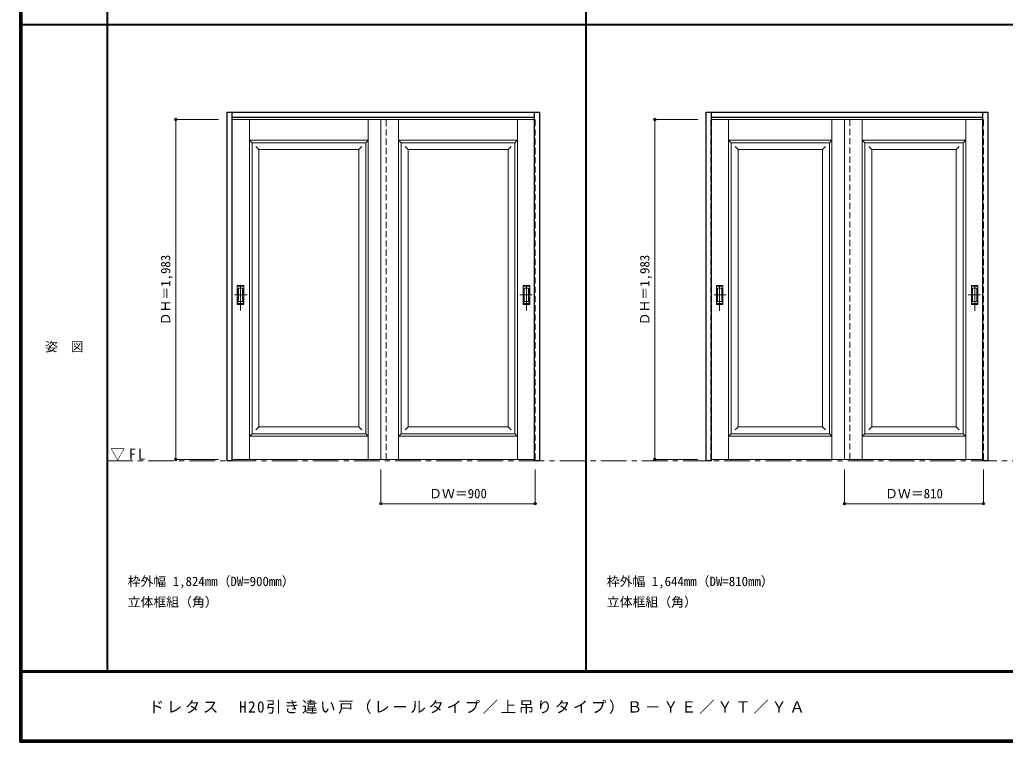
# Model space of a CAD drawing. Units: millimetres, scale not verified. Extents: x -6000 to 5700, y -4307 to 4260.
# Drawn here: x -6000 to -250, y -4205 to 12 of the extents above; entities that cross this region are included whole.
import ezdxf
from ezdxf.enums import TextEntityAlignment as Align

# ---------------------------------------------------------------- set-up
doc = ezdxf.new("R2010")
doc.units = ezdxf.units.MM
doc.header["$LTSCALE"] = 30
doc.header["$PDMODE"] = 32
doc.header["$PDSIZE"] = 15
doc.linetypes.add('CHAIN1', pattern=[8, 5, -1, 1, -1])
doc.linetypes.add('DASHED1', pattern=[1.8, 1.2, -0.6])
for name, color, linetype, lineweight in [('0-1_通り芯', 7, 'CHAIN1', 18), ('0-2_扉', 7, 'Continuous', 18), ('0-3_仕上げ', 3, 'Continuous', 25), ('0-6_引手', 7, 'Continuous', 18), ('0-B_寸法', 4, 'Continuous', 9), ('F-1_枠', 6, 'Continuous', 40), ('F-A_文字', 7, 'Continuous', 18)]:
    doc.layers.add(name, color=color, linetype=linetype, lineweight=lineweight)
doc.layers.add('0-A_文字', color=7, linetype='Continuous')
doc.styles.add('ＭＳ ゴシック', font='')
doc.styles.get('ＭＳ ゴシック').set_extended_font_data('MS Gothic')

msp = doc.modelspace()

# ---------------------------------------------------------------- linework, layer by layer
at = {"layer": '0-1_通り芯'}
msp.add_line((-5490, -2562.5), (100, -2562.5), dxfattribs=at)
at = {"layer": '0-2_扉', "color": 4, "linetype": 'DASHED1', "lineweight": 9}
for p, q in [((-4763, -2554), (-4763, -571)), ((-4763, -571), (-4760, -571)), ((-3893, -571), (-3893, -575)), ((-3893, -571), (-3893, -575)), ((-3893, -571), (-3893, -575)), ((-3863, -571), (-3863, -575)), ((-3863, -571), (-3863, -575)), ((-3863, -571), (-3863, -575)), ((-2993, -571), (-2996, -571)), ((-2993, -2554), (-2993, -571)), ((-1968, -2554), (-1968, -571)), ((-1968, -571), (-1965, -571)), ((-1188, -571), (-1188, -575)), ((-1188, -571), (-1188, -575)), ((-1188, -571), (-1188, -575)), ((-1158, -571), (-1158, -575)), ((-1158, -571), (-1158, -575)), ((-1158, -571), (-1158, -575)), ((-378, -571), (-381, -571)), ((-378, -2554), (-378, -571)), ((-4763, -2554), (-4760, -2554)), ((-2993, -2554), (-2996, -2554)), ((-1968, -2554), (-1965, -2554)), ((-378, -2554), (-381, -2554))]:
    msp.add_line(p, q, dxfattribs=at)
at = {"layer": '0-2_扉'}
for p, q in [((-3863, -571), (-4760, -571)), ((-4659.5, -2553.38), (-4659.5, -571)), ((-3966.5, -2553.38), (-3966.5, -571)), ((-3893, -571), (-3893, -2554)), ((-3893, -571), (-2996, -571)), ((-3789.5, -2553.38), (-3789.5, -571)), ((-3096.5, -2553.38), (-3096.5, -571)), ((-1158, -571), (-1965, -571)), ((-1864.5, -2554), (-1864.5, -571)), ((-1261.5, -2554), (-1261.5, -571)), ((-1188, -571), (-1188, -2554)), ((-1188, -571), (-381, -571)), ((-1084.5, -2554), (-1084.5, -571)), ((-481.5, -2554), (-481.5, -571)), ((-3981.5, -706), (-4644.5, -706)), ((-4644.5, -2404), (-4644.5, -706)), ((-4604.5, -746), (-4622.18, -728.32)), ((-4604.5, -746), (-4021.46, -746)), ((-4604.5, -746), (-4604.5, -2364)), ((-4021.5, -746), (-4003.82, -728.32)), ((-4021.46, -2364), (-4021.46, -746)), ((-3966.5, -691), (-3981.5, -706)), ((-3981.5, -1608.95), (-3981.5, -706)), ((-3789.5, -691), (-3774.5, -706)), ((-3774.5, -1608.95), (-3774.5, -706)), ((-3774.5, -706), (-3111.5, -706)), ((-3734.5, -746), (-3752.18, -728.32)), ((-3151.5, -746), (-3734.54, -746)), ((-3734.54, -2364), (-3734.54, -746)), ((-3151.5, -746), (-3133.82, -728.32)), ((-3151.5, -746), (-3151.5, -2364)), ((-3111.5, -2404), (-3111.5, -706)), ((-1864.5, -691), (-1849.5, -706)), ((-1261.5, -691), (-1864.5, -691)), ((-1849.5, -2404), (-1849.5, -706)), ((-1276.5, -706), (-1849.5, -706)), ((-1809.5, -746), (-1827.18, -728.32)), ((-1809.5, -746), (-1809.5, -2364)), ((-1809.5, -746), (-1316.5, -746)), ((-1316.54, -746), (-1298.86, -728.32)), ((-1316.5, -2364), (-1316.5, -746)), ((-1261.5, -691), (-1276.5, -706)), ((-1276.5, -1619.76), (-1276.5, -706)), ((-1084.5, -691), (-1069.5, -706)), ((-1069.5, -1619.76), (-1069.5, -706)), ((-1069.5, -706), (-496.5, -706)), ((-1029.46, -746), (-1047.14, -728.32)), ((-536.5, -746), (-1029.5, -746)), ((-1029.5, -2364), (-1029.5, -746)), ((-536.5, -746), (-518.82, -728.32)), ((-536.5, -746), (-536.5, -2364)), ((-496.5, -2404), (-496.5, -706)), ((-3981.69, -889), (-3981.5, -889)), ((-3774.31, -889), (-3774.5, -889)), ((-1276.69, -889), (-1276.5, -889)), ((-1069.31, -889), (-1069.5, -889)), ((-3981.5, -2404), (-3981.5, -1608.95)), ((-3774.5, -2404), (-3774.5, -1608.95)), ((-1276.5, -2404), (-1276.5, -1608.95)), ((-1069.5, -2404), (-1069.5, -1608.95)), ((-4644.5, -2404), (-4659.5, -2419)), ((-3981.5, -2404), (-4644.5, -2404)), ((-4604.5, -2364), (-4622.18, -2381.68)), ((-4604.5, -2364), (-4021.46, -2364)), ((-4021.46, -2364), (-4021.46, -2362.57)), ((-4021.46, -2364), (-4003.79, -2381.68)), ((-3981.5, -2404), (-3966.5, -2419)), ((-3774.5, -2404), (-3789.5, -2419)), ((-3774.5, -2404), (-3111.5, -2404)), ((-3734.54, -2364), (-3752.21, -2381.68)), ((-3734.54, -2364), (-3734.54, -2362.57)), ((-3151.5, -2364), (-3734.54, -2364)), ((-3151.5, -2364), (-3133.82, -2381.68)), ((-3111.5, -2404), (-3096.5, -2419)), ((-1849.5, -2404), (-1864.5, -2419)), ((-1276.5, -2404), (-1849.5, -2404)), ((-1809.5, -2364), (-1827.18, -2381.68)), ((-1809.5, -2364), (-1316.5, -2364)), ((-1316.5, -2364), (-1316.5, -2362.57)), ((-1316.5, -2364), (-1298.82, -2381.68)), ((-1276.5, -2404), (-1261.5, -2419)), ((-1069.5, -2404), (-1084.5, -2419)), ((-1029.5, -2364), (-1047.18, -2381.68)), ((-1029.5, -2364), (-1029.5, -2362.57)), ((-536.5, -2364), (-1029.5, -2364)), ((-536.5, -2364), (-518.82, -2381.68)), ((-3966.5, -2419), (-4659.5, -2419)), ((-3789.5, -2419), (-3096.5, -2419)), ((-1261.5, -2419), (-1864.5, -2419)), ((-1084.5, -2419), (-481.5, -2419)), ((-3863, -2554), (-4760, -2554)), ((-3893, -2554), (-2996, -2554)), ((-1158, -2554), (-1965, -2554)), ((-1188, -2554), (-381, -2554))]:
    msp.add_line(p, q, dxfattribs=at)
for points in [[(-3966.5, -691), (-4659.5, -691), (-4644.5, -706)], [(-3789.5, -691), (-3096.5, -691), (-3111.5, -706)], [(-1084.5, -691), (-481.5, -691), (-496.5, -706)], [(-1069.5, -2404), (-496.5, -2404), (-481.5, -2419)]]:
    msp.add_lwpolyline(points, dxfattribs=at)
at = {"layer": '0-3_仕上げ'}
for p, q in [((-4790, -2562.5), (-4790, -527.5)), ((-4790, -527.5), (-2966, -527.5)), ((-4760, -2562.5), (-4760, -527.5)), ((-4760, -557.5), (-2996, -557.5)), ((-2996, -2553.8), (-2996, -527.5)), ((-2966, -2562.5), (-2966, -527.5)), ((-1995, -2562.5), (-1995, -527.5)), ((-1995, -527.5), (-351, -527.5)), ((-1965, -2562.5), (-1965, -527.5)), ((-1965, -557.5), (-381, -557.5)), ((-381, -2554), (-381, -527.5)), ((-351, -2562.5), (-351, -527.5)), ((-4760, -2562.5), (-4790, -2562.5)), ((-1965, -2562.5), (-1995, -2562.5))]:
    msp.add_line(p, q, dxfattribs=at)
at = {"layer": '0-3_仕上げ', "color": 4, "linetype": 'DASHED1', "lineweight": 9}
for p, q in [((-3863, -2554), (-3863, -571)), ((-1158, -571), (-1158, -2554))]:
    msp.add_line(p, q, dxfattribs=at)
at = {"layer": '0-3_仕上げ'}
for points in [[(-2966, -2562.5), (-2996, -2562.5), (-2996, -2553.8)], [(-351, -2562.5), (-381, -2562.5), (-381, -2553.8)]]:
    msp.add_lwpolyline(points, dxfattribs=at)
at = {"layer": '0-6_引手'}
for p, q in [((-4731, -1539.1), (-4693, -1539.1)), ((-4731, -1649.1), (-4731, -1539.1)), ((-4693, -1649.1), (-4693, -1539.1)), ((-3025, -1539.1), (-3063, -1539.1)), ((-3063, -1649.1), (-3063, -1539.1)), ((-3025, -1649.1), (-3025, -1539.1)), ((-1936, -1539.1), (-1898, -1539.1)), ((-1936, -1649.1), (-1936, -1539.1)), ((-1898, -1649.1), (-1898, -1539.1)), ((-448, -1649.1), (-448, -1539.1)), ((-4724.5, -1555.1), (-4699.5, -1555.1)), ((-4724.5, -1633.1), (-4724.5, -1555.1)), ((-4699.5, -1633.1), (-4699.5, -1555.1)), ((-3031.5, -1555.1), (-3056.5, -1555.1)), ((-3056.5, -1633.1), (-3056.5, -1555.1)), ((-3031.5, -1633.1), (-3031.5, -1555.1)), ((-1929.5, -1555.1), (-1904.5, -1555.1)), ((-1929.5, -1633.1), (-1929.5, -1555.1)), ((-1904.5, -1633.1), (-1904.5, -1555.1)), ((-441.5, -1633.1), (-441.5, -1555.1)), ((-416.5, -1555.1), (-441.5, -1555.1)), ((-416.5, -1633.1), (-416.5, -1555.1)), ((-4731, -1649.1), (-4693, -1649.1)), ((-4724.5, -1633.1), (-4699.5, -1633.1)), ((-3025, -1649.1), (-3063, -1649.1)), ((-3031.5, -1633.1), (-3056.5, -1633.1)), ((-1936, -1649.1), (-1898, -1649.1)), ((-1929.5, -1633.1), (-1904.5, -1633.1)), ((-410, -1649.1), (-448, -1649.1)), ((-416.5, -1633.1), (-441.5, -1633.1))]:
    msp.add_line(p, q, dxfattribs=at)
at = {"layer": '0-6_引手', "linetype": 'CHAIN1'}
for p, q in [((-4712, -1685.71), (-4712, -1514.86)), ((-3044, -1685.71), (-3044, -1514.86)), ((-1917, -1686.33), (-1917, -1515.48)), ((-429, -1686.33), (-429, -1515.48)), ((-4673.93, -1594.1), (-4746.44, -1594.1)), ((-3082.07, -1594.1), (-3009.56, -1594.1)), ((-1878.93, -1594.1), (-1951.44, -1594.1)), ((-467.07, -1594.1), (-394.56, -1594.1))]:
    msp.add_line(p, q, dxfattribs=at)
at = {"layer": '0-6_引手', "linetype": 'DASHED1'}
for p, q in [((-4696, -1645.1), (-4696, -1543.1)), ((-3060, -1645.1), (-3060, -1543.1)), ((-1901, -1645.1), (-1901, -1543.1)), ((-413, -1543.1), (-445, -1543.1)), ((-413, -1645.1), (-413, -1543.1)), ((-4728, -1645.1), (-4696, -1645.1)), ((-3028, -1645.1), (-3060, -1645.1)), ((-1933, -1645.1), (-1901, -1645.1))]:
    msp.add_line(p, q, dxfattribs=at)
for points in [[(-4728, -1645.1), (-4728, -1543.1), (-4696, -1543.1)], [(-3028, -1645.1), (-3028, -1543.1), (-3060, -1543.1)], [(-1933, -1645.1), (-1933, -1543.1), (-1901, -1543.1)], [(-413, -1645.1), (-445, -1645.1), (-445, -1543.1)]]:
    msp.add_lwpolyline(points, dxfattribs=at)
at = {"layer": '0-6_引手'}
msp.add_lwpolyline([(-410, -1649.1), (-410, -1539.1), (-448, -1539.1)], dxfattribs=at)
at = {"layer": '0-B_寸法'}
for p, q in [((-5090, -571), (-4840, -571)), ((-5090, -571), (-5090, -2554)), ((-2295, -571), (-2045, -571)), ((-2295, -571), (-2295, -2554)), ((-5090, -2554), (-4840, -2554)), ((-2295, -2554), (-2045, -2554)), ((-3893, -2812.5), (-3893, -2612.5)), ((-2993, -2812.5), (-2993, -2612.5)), ((-1188, -2812.5), (-1188, -2612.5)), ((-378, -2812.5), (-378, -2612.5)), ((-3893, -2812.5), (-2993, -2812.5)), ((-1188, -2812.5), (-378, -2812.5))]:
    msp.add_line(p, q, dxfattribs=at)
at = {"layer": '0-B_寸法', "color": 7}
for p in [(-5090, -571), (-2295, -571), (-5090, -2554), (-2295, -2554), (-3893, -2812.5), (-2993, -2812.5), (-1188, -2812.5), (-378, -2812.5)]:
    msp.add_point(p, dxfattribs=at)
at = {"layer": 'F-1_枠'}
for p, q in [((-6000, 4175), (-6000, -4205)), ((-5995, 4175), (-5995, -4205)), ((-5990, 4175), (-5990, -4205)), ((-5490, 4175), (-5490, -3790)), ((-2695, -3790), (-2695, 4175)), ((-6000, -15.5), (5700, -15.5)), ((5700, -3790), (-6000, -3790)), ((5700, -3795), (-6000, -3795)), ((5700, -4195), (-6000, -4195)), ((5700, -4200), (-6000, -4200)), ((5700, -4205), (-6000, -4205))]:
    msp.add_line(p, q, dxfattribs=at)

# ---------------------------------------------------------------- texts
at = {"layer": '0-A_文字', "style": 'ＭＳ ゴシック'}
for s, p in [('枠外幅 1,824mm（DW=900mm）', (-5370, -3310)), ('枠外幅 1,644mm（DW=810mm）', (-2575, -3310)), ('立体框組（角）', (-5370, -3430)), ('立体框組（角）', (-2575, -3430))]:
    msp.add_text(s, height=54.99, dxfattribs=at).set_placement(p, align=Align.BOTTOM_LEFT)
at = {"layer": '0-A_文字', "insert": (-5471.25, -2562.5), "char_height": 65.98, "attachment_point": 7, "style": 'ＭＳ ゴシック'}
msp.add_mtext('\\T1.26;\\W0.95;▽FL', dxfattribs=at)
at = {"layer": '0-B_寸法', "color": 7, "style": 'ＭＳ ゴシック'}
for p in [(-5105, -1771.75), (-2310, -1771.75)]:
    msp.add_text('ＤＨ＝1,983', height=54.99, rotation=90, dxfattribs=at).set_placement(p, align=Align.BOTTOM_LEFT)
for s, p in [('ＤＷ＝900', (-3611.75, -2797.5)), ('ＤＷ＝810', (-951.75, -2797.5))]:
    msp.add_text(s, height=54.99, dxfattribs=at).set_placement(p, align=Align.BOTTOM_LEFT)
at = {"layer": 'F-A_文字', "style": 'ＭＳ ゴシック'}
msp.add_text('姿\u3000図', height=54.99, dxfattribs=at).set_placement((-5852.5, -1940.25), align=Align.BOTTOM_LEFT)
at = {"layer": 'F-A_文字', "insert": (-5247.55, -4040), "char_height": 65.98, "attachment_point": 7, "style": 'ＭＳ ゴシック'}
msp.add_mtext('\\T1.17;ドレタス\u3000H20引き違い戸（レールタイプ／上吊りタイプ）Ｂ－ＹＥ／ＹＴ／ＹＡ', dxfattribs=at)

doc.saveas('drawing.dxf')
